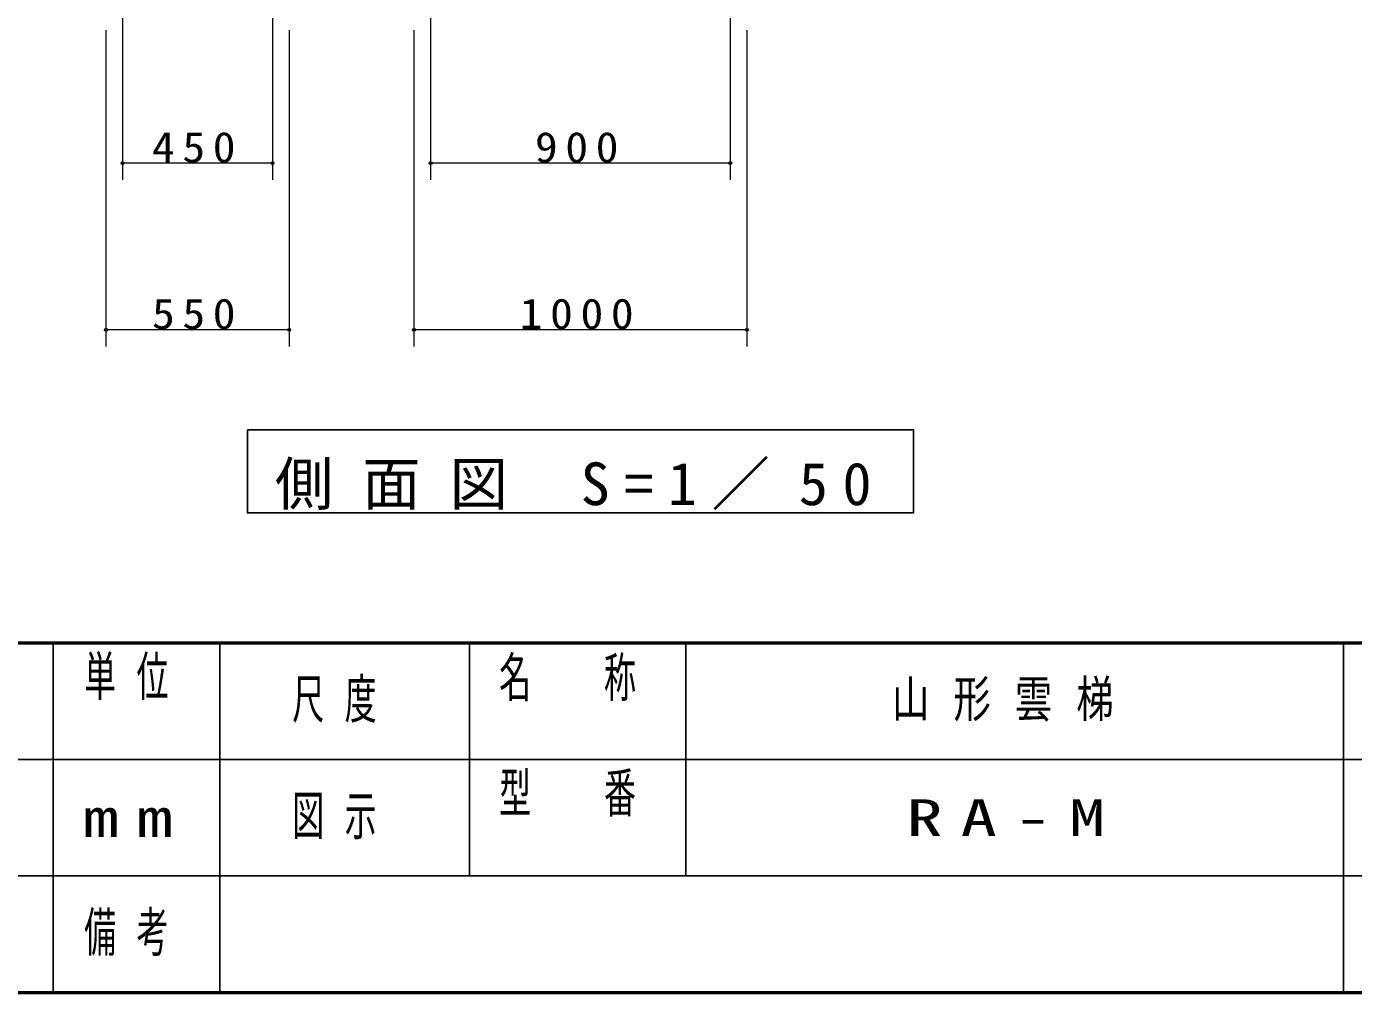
# Model space of a CAD drawing. Units: millimetres at full size, with parts at other scales. Extents: x -19540 to 0, y -2746 to 13350.
# Drawn here: x -10705 to -6721, y 0 to 2901 of the extents above; entities that cross this region are included whole.
import ezdxf

# ---------------------------------------------------------------- set-up
doc = ezdxf.new("R2010")
doc.units = ezdxf.units.MM
doc.layers.add('A3図枠', color=7, linetype='Continuous', lineweight=25)
doc.layers.add('補助', color=2, linetype='Continuous', lineweight=25)
doc.layers.add('図面プロファイル', color=7, linetype='Continuous')
doc.styles.add('ＭＳ ゴシック', font='')
doc.styles.get('ＭＳ ゴシック').set_extended_font_data('MS Gothic')

# ---------------------------------------------------------------- blocks, each defined once
blk = doc.blocks.new('dimension_origin')
at = {"color": 0, "linetype": 'Continuous', "lineweight": -2}
blk.add_circle((0, 0), 1.25, dxfattribs=at)

msp = doc.modelspace()

# ---------------------------------------------------------------- linework, layer by layer
at = {"layer": 'A3図枠', "lineweight": 50}
for p, q in [((-19250, 1050), (0, 1050)), ((-19250, 0), (0, 0))]:
    msp.add_line(p, q, dxfattribs=at)
at = {"layer": 'A3図枠', "color": 211}
for p, q in [((-10625, 1050), (-10625, 0)), ((-10125, 1050), (-10125, 350)), ((-9375, 1050), (-9375, 350)), ((-6750, 1050), (-6750, 0)), ((-9375, 700), (-3500, 700)), ((-12125, 350), (0, 350))]:
    msp.add_line(p, q, dxfattribs=at)
at = {"layer": 'A3図枠'}
for p, q in [((-8725, 1050), (-8725, 350)), ((-12125, 700), (-9375, 700)), ((-10125, 350), (-10125, 0))]:
    msp.add_line(p, q, dxfattribs=at)
at = {"layer": '補助', "lineweight": 13}
for p, q in [((-10416.919, 3040.041), (-10416.919, 2440.041)), ((-9966.919, 3040.041), (-9966.919, 2440.041)), ((-9491.919, 3040.041), (-9491.919, 2440.041)), ((-8591.919, 3040.041), (-8591.919, 2440.041)), ((-10466.919, 2890.041), (-10466.919, 1940.041)), ((-9916.919, 2890.041), (-9916.919, 1940.041)), ((-9541.919, 2890.041), (-9541.919, 1940.041)), ((-8541.919, 2890.041), (-8541.919, 1940.041)), ((-9966.919, 2490.041), (-10416.919, 2490.041)), ((-8591.919, 2490.041), (-9491.919, 2490.041)), ((-9916.919, 1990.041), (-10466.919, 1990.041)), ((-8541.919, 1990.041), (-9541.919, 1990.041))]:
    msp.add_line(p, q, dxfattribs=at)
at = {"layer": '補助'}
msp.add_lwpolyline([(-10041.919, 1690.041), (-10041.919, 1440.041), (-8041.919, 1440.041), (-8041.919, 1690.041)], close=True, dxfattribs=at)

# ---------------------------------------------------------------- block references
at = {"layer": '補助', "lineweight": 13, "xscale": 3.33, "yscale": 3.33}
for p in [(-10416.919, 2490.041), (-9491.919, 2490.041), (-10466.919, 1990.041), (-9541.919, 1990.041)]:
    msp.add_blockref('dimension_origin', p, dxfattribs=at)
at = {"layer": '補助', "lineweight": 13, "xscale": 3.33, "yscale": 3.33, "rotation": 180}
for p in [(-9966.919, 2490.041), (-8591.919, 2490.041), (-9916.919, 1990.041), (-8541.919, 1990.041)]:
    msp.add_blockref('dimension_origin', p, dxfattribs=at)

# ---------------------------------------------------------------- texts
at = {"layer": 'A3図枠', "color": 4, "char_height": 117.3, "style": 'ＭＳ ゴシック'}
for s, insert, attachment_point in [('\\T1.64;\\W0.6;単位', (-10375, 1008.333), 2), ('\\T1.64;\\W0.6;名\u3000称', (-9050, 1005.138), 2), ('\\T1.64;\\W0.6;尺度', (-9750, 875), 5), ('\\T1.64;\\W0.6;型\u3000番', (-9050, 658.333), 2), ('\\T1.64;\\W0.6;図示', (-9750, 525), 5), ('\\T1.5;\\W1.35;mm', (-10375, 525), 5), ('\\T1.64;\\W0.6;備考', (-10375, 175), 5)]:
    msp.add_mtext(s, dxfattribs=dict(at, insert=insert, attachment_point=attachment_point))
at = {"layer": '図面プロファイル', "char_height": 110, "attachment_point": 5, "style": 'ＭＳ ゴシック'}
for s, insert in [('\\T1.64;\\W0.75;山形雲梯', (-7737.5, 875)), ('\\T1.5;\\W1.45;RA-M', (-7737.5, 525))]:
    msp.add_mtext(s, dxfattribs=dict(at, insert=insert))
at = {"layer": '補助', "attachment_point": 8, "style": 'ＭＳ ゴシック'}
for s, insert, char_height in [('\\T1.33;\\W1.1;450', (-10191.919, 2491.041), 91.64), ('\\T1.33;\\W1.1;900', (-9041.919, 2491.041), 91.64), ('\\T1.33;\\W1.1;550', (-10191.919, 1991.041), 91.64), ('\\T1.33;\\W1.1;1000', (-9041.919, 1991.041), 91.64), ('\\T1.5;側面図\\~S=1／50', (-9041.919, 1448.374), 128.3)]:
    msp.add_mtext(s, dxfattribs=dict(at, insert=insert, char_height=char_height))

doc.saveas('drawing.dxf')
